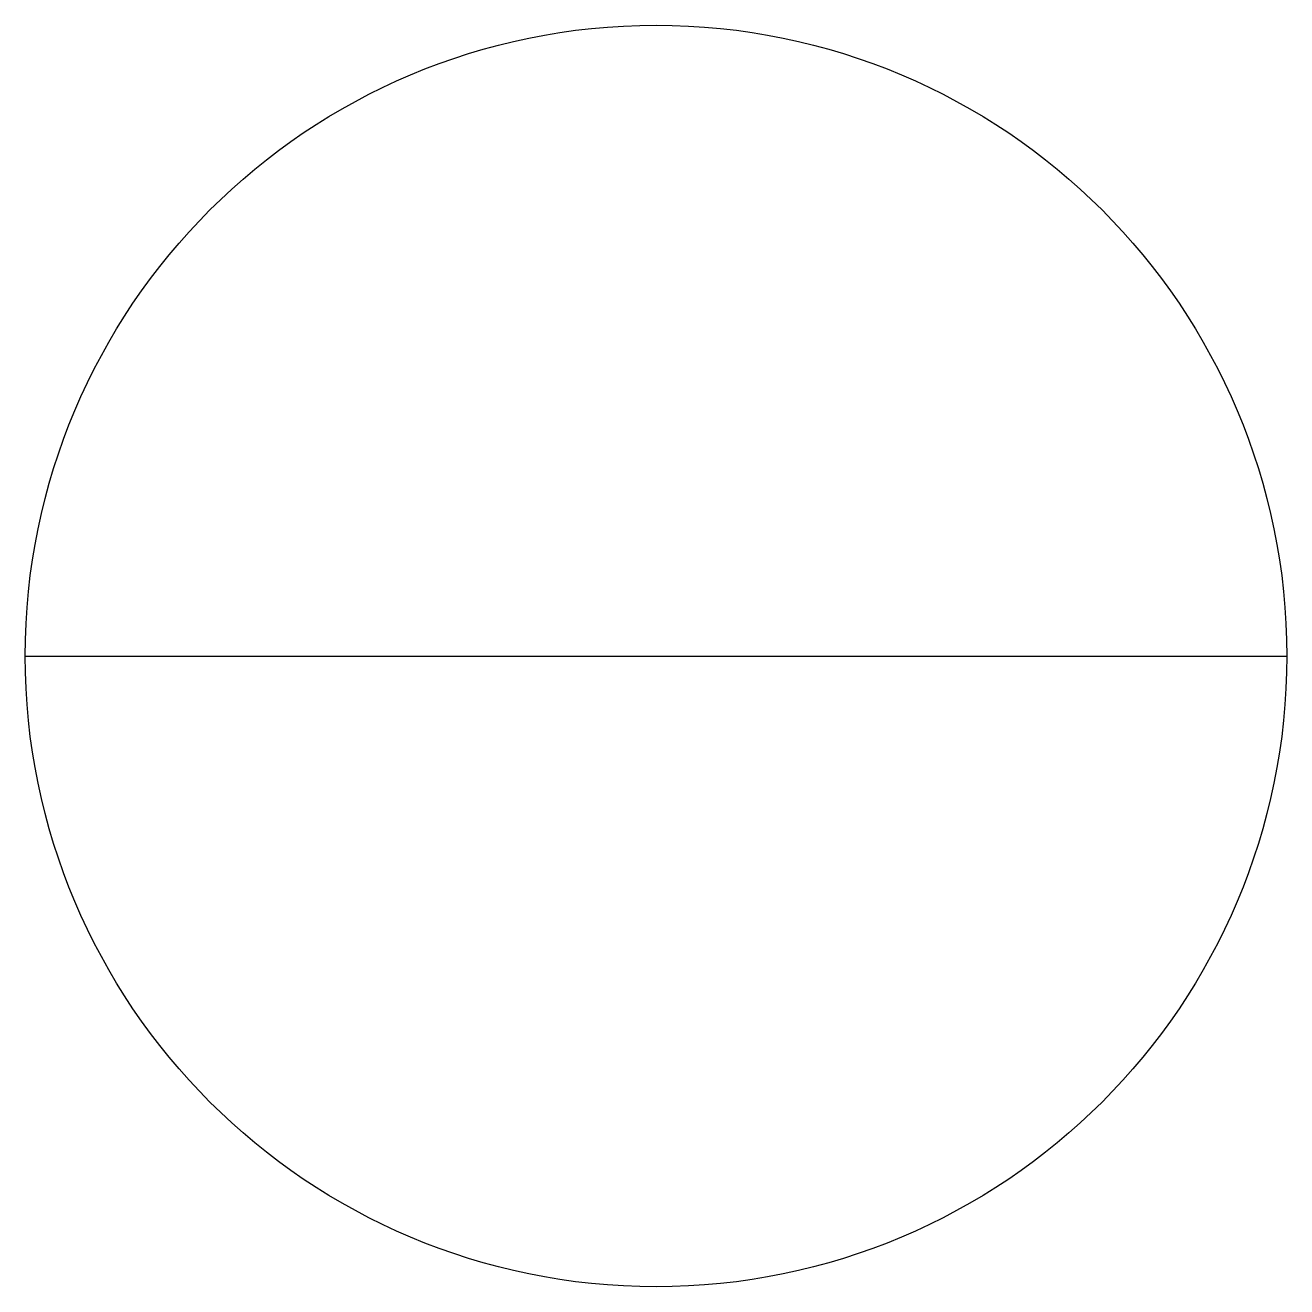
# Model space of a CAD drawing. Extents: x 2.75 to 4.25, y 10 to 11.5.
import ezdxf

# ---------------------------------------------------------------- set-up
doc = ezdxf.new("R2010")
doc.units = 0

msp = doc.modelspace()

# ---------------------------------------------------------------- linework, layer by layer
msp.add_line((2.75, 10.75), (4.25, 10.75))
msp.add_circle((3.5, 10.75), 0.75)

doc.saveas('drawing.dxf')
